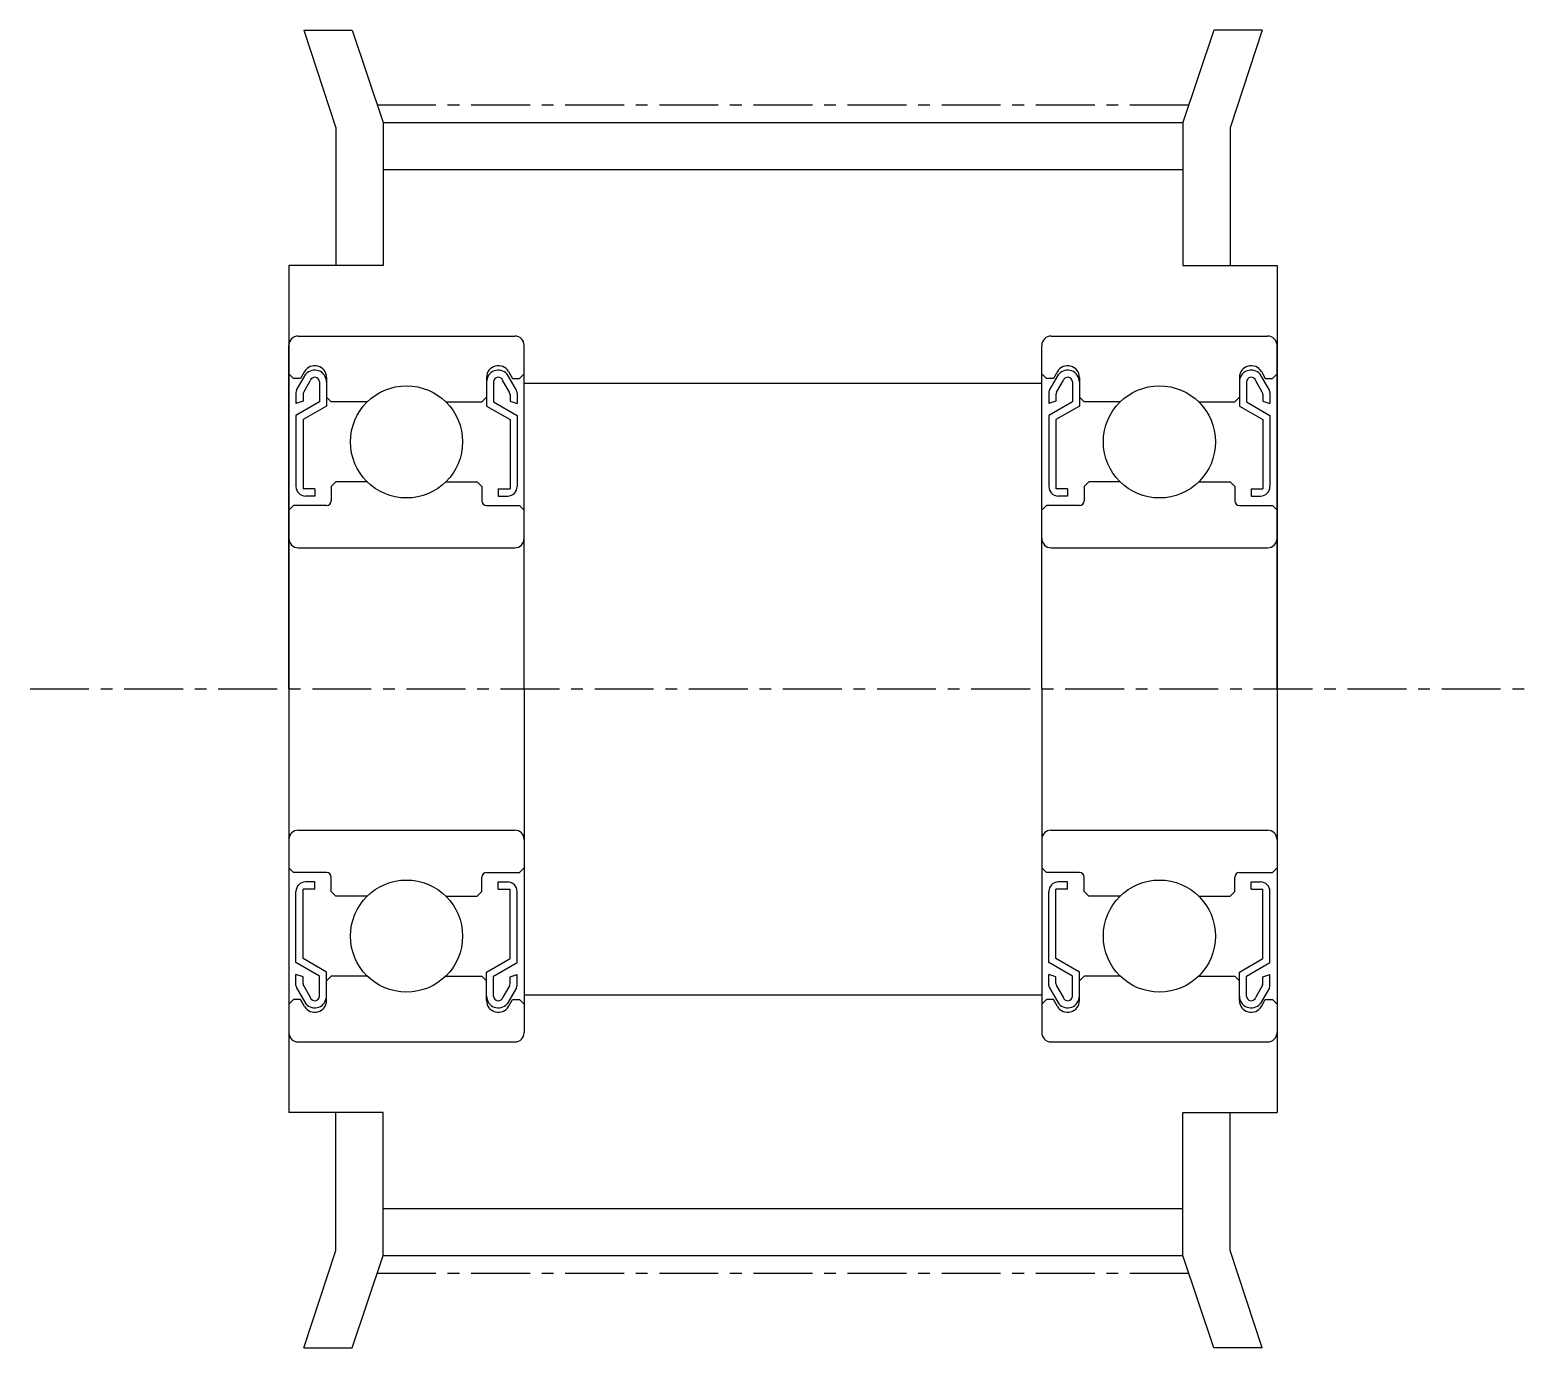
# Model space of a CAD drawing. Extents: x -286 to -126, y -61 to 66.
# Drawn here: x -157.55 to -125.55, y 37.91 to 65.91 of the extents above; entities outside this region: 2.
import ezdxf

# ---------------------------------------------------------------- set-up
doc = ezdxf.new("R2010")
doc.units = 0
doc.linetypes.add('CENTER', pattern=[2, 1.25, -0.25, 0.25, -0.25])
doc.layers.get('0').update_dxf_attribs({"linetype": 'CONTINUOUS'})
doc.layers.add('CENTER', color=1, linetype='CENTER')

msp = doc.modelspace()

# ---------------------------------------------------------------- linework, layer by layer
for p, q in [((-151.735, 65.914), (-151.051, 63.841)), ((-151.735, 65.914), (-150.712, 65.914)), ((-150.707, 65.914), (-150.051, 63.949)), ((-132.394, 65.914), (-133.051, 63.949)), ((-131.366, 65.914), (-132.389, 65.914)), ((-131.366, 65.914), (-132.051, 63.841)), ((-151.051, 63.841), (-151.051, 60.914)), ((-150.051, 63.949), (-150.051, 60.914)), ((-150.051, 63.949), (-133.051, 63.949)), ((-133.051, 63.949), (-133.051, 60.914)), ((-132.051, 63.841), (-132.051, 60.914)), ((-150.051, 62.954), (-133.051, 62.954)), ((-150.051, 60.914), (-152.051, 60.914)), ((-152.051, 60.914), (-152.051, 42.914)), ((-133.051, 60.914), (-131.051, 60.914)), ((-131.051, 60.914), (-131.051, 42.914)), ((-152.051, 51.914), (-152.051, 59.214)), ((-151.851, 59.414), (-147.251, 59.414)), ((-147.051, 51.914), (-147.051, 59.214)), ((-136.051, 51.914), (-136.051, 59.214)), ((-135.851, 59.414), (-131.251, 59.414)), ((-131.051, 51.914), (-131.051, 59.214)), ((-151.951, 58.514), (-152.051, 58.614)), ((-151.887, 58.26), (-151.69, 58.602)), ((-151.717, 58.658), (-151.801, 58.514)), ((-147.214, 58.26), (-147.411, 58.602)), ((-147.384, 58.658), (-147.301, 58.514)), ((-147.15, 58.514), (-147.051, 58.614)), ((-135.951, 58.514), (-136.051, 58.614)), ((-135.887, 58.26), (-135.69, 58.602)), ((-135.717, 58.658), (-135.801, 58.514)), ((-131.214, 58.26), (-131.411, 58.602)), ((-131.384, 58.658), (-131.301, 58.514)), ((-131.15, 58.514), (-131.051, 58.614)), ((-151.801, 58.514), (-151.951, 58.514)), ((-151.737, 58.22), (-151.598, 58.461)), ((-151.401, 58.439), (-151.401, 58.014)), ((-151.251, 58.533), (-151.251, 58.114)), ((-151.251, 58.439), (-151.251, 57.927)), ((-147.851, 58.533), (-147.851, 58.114)), ((-147.851, 58.439), (-147.851, 57.927)), ((-147.701, 58.439), (-147.701, 58.014)), ((-147.364, 58.22), (-147.503, 58.461)), ((-147.301, 58.514), (-147.15, 58.514)), ((-135.801, 58.514), (-135.951, 58.514)), ((-135.737, 58.22), (-135.598, 58.461)), ((-135.401, 58.439), (-135.401, 58.014)), ((-135.251, 58.533), (-135.251, 58.114)), ((-135.251, 58.439), (-135.251, 57.927)), ((-131.851, 58.533), (-131.851, 58.114)), ((-131.851, 58.439), (-131.851, 57.927)), ((-131.701, 58.439), (-131.701, 58.014)), ((-131.364, 58.22), (-131.503, 58.461)), ((-131.301, 58.514), (-131.15, 58.514)), ((-151.901, 58.21), (-151.901, 57.977)), ((-151.751, 58.032), (-151.901, 57.977)), ((-151.401, 58.014), (-151.901, 57.725)), ((-151.751, 58.17), (-151.751, 58.032)), ((-151.251, 57.927), (-151.751, 57.638)), ((-151.151, 58.014), (-151.251, 58.114)), ((-150.384, 58.014), (-151.151, 58.014)), ((-148.717, 58.014), (-147.95, 58.014)), ((-147.95, 58.014), (-147.851, 58.114)), ((-147.851, 57.927), (-147.351, 57.638)), ((-147.701, 58.014), (-147.201, 57.725)), ((-147.351, 58.17), (-147.351, 58.032)), ((-147.351, 58.032), (-147.201, 57.977)), ((-147.201, 58.21), (-147.201, 57.977)), ((-135.901, 58.21), (-135.901, 57.977)), ((-135.751, 58.032), (-135.901, 57.977)), ((-135.401, 58.014), (-135.901, 57.725)), ((-135.751, 58.17), (-135.751, 58.032)), ((-135.251, 57.927), (-135.751, 57.638)), ((-135.151, 58.014), (-135.251, 58.114)), ((-134.384, 58.014), (-135.151, 58.014)), ((-132.717, 58.014), (-131.951, 58.014)), ((-131.951, 58.014), (-131.851, 58.114)), ((-131.851, 57.927), (-131.351, 57.638)), ((-131.701, 58.014), (-131.201, 57.725)), ((-131.351, 58.17), (-131.351, 58.032)), ((-131.351, 58.032), (-131.201, 57.977)), ((-131.201, 58.21), (-131.201, 57.977)), ((-151.901, 57.725), (-151.901, 56.214)), ((-151.751, 57.638), (-151.751, 56.164)), ((-147.351, 57.638), (-147.351, 56.164)), ((-147.201, 57.725), (-147.201, 56.214)), ((-135.901, 57.725), (-135.901, 56.214)), ((-135.751, 57.638), (-135.751, 56.164)), ((-131.351, 57.638), (-131.351, 56.164)), ((-131.201, 57.725), (-131.201, 56.214)), ((-151.501, 56.164), (-151.751, 56.164)), ((-151.501, 56.014), (-151.701, 56.014)), ((-151.501, 56.164), (-151.501, 56.014)), ((-151.051, 56.314), (-151.151, 56.214)), ((-151.151, 56.214), (-151.151, 55.914)), ((-150.384, 56.314), (-151.051, 56.314)), ((-148.717, 56.314), (-148.051, 56.314)), ((-148.051, 56.314), (-147.951, 56.214)), ((-147.951, 56.214), (-147.951, 55.914)), ((-147.601, 56.164), (-147.351, 56.164)), ((-147.601, 56.164), (-147.601, 56.014)), ((-147.601, 56.014), (-147.401, 56.014)), ((-135.501, 56.164), (-135.751, 56.164)), ((-135.501, 56.014), (-135.701, 56.014)), ((-135.501, 56.164), (-135.501, 56.014)), ((-135.051, 56.314), (-135.151, 56.214)), ((-135.151, 56.214), (-135.151, 55.914)), ((-134.384, 56.314), (-135.051, 56.314)), ((-132.717, 56.314), (-132.051, 56.314)), ((-132.051, 56.314), (-131.951, 56.214)), ((-131.951, 56.214), (-131.951, 55.914)), ((-131.601, 56.164), (-131.351, 56.164)), ((-131.601, 56.164), (-131.601, 56.014)), ((-131.601, 56.014), (-131.401, 56.014)), ((-151.951, 55.814), (-152.051, 55.714)), ((-151.251, 55.814), (-151.951, 55.814)), ((-147.851, 55.814), (-147.151, 55.814)), ((-147.151, 55.814), (-147.051, 55.714)), ((-135.951, 55.814), (-136.051, 55.714)), ((-135.251, 55.814), (-135.951, 55.814)), ((-131.851, 55.814), (-131.151, 55.814)), ((-131.151, 55.814), (-131.051, 55.714)), ((-152.051, 55.564), (-152.05, 55.564)), ((-136.051, 55.564), (-136.05, 55.564)), ((-151.851, 54.914), (-147.251, 54.914)), ((-135.851, 54.914), (-131.251, 54.914)), ((-152.051, 53.739), (-152.051, 53.739)), ((-136.051, 53.739), (-136.051, 53.739)), ((-152.051, 51.914), (-152.051, 44.614)), ((-147.051, 51.914), (-147.051, 44.614)), ((-136.051, 51.914), (-136.051, 44.614)), ((-131.051, 51.914), (-131.051, 44.614)), ((-151.851, 48.914), (-147.251, 48.914)), ((-135.851, 48.914), (-131.251, 48.914)), ((-151.951, 48.014), (-152.051, 48.114)), ((-151.251, 48.014), (-151.951, 48.014)), ((-147.851, 48.014), (-147.151, 48.014)), ((-147.151, 48.014), (-147.051, 48.114)), ((-135.951, 48.014), (-136.051, 48.114)), ((-135.251, 48.014), (-135.951, 48.014)), ((-131.851, 48.014), (-131.151, 48.014)), ((-131.151, 48.014), (-131.051, 48.114)), ((-151.501, 47.814), (-151.701, 47.814)), ((-151.501, 47.664), (-151.501, 47.814)), ((-151.151, 47.614), (-151.151, 47.914)), ((-147.951, 47.614), (-147.951, 47.914)), ((-147.601, 47.814), (-147.401, 47.814)), ((-147.601, 47.664), (-147.601, 47.814)), ((-135.501, 47.814), (-135.701, 47.814)), ((-135.501, 47.664), (-135.501, 47.814)), ((-135.151, 47.614), (-135.151, 47.914)), ((-131.951, 47.614), (-131.951, 47.914)), ((-131.601, 47.814), (-131.401, 47.814)), ((-131.601, 47.664), (-131.601, 47.814)), ((-151.901, 46.102), (-151.901, 47.614)), ((-151.751, 46.189), (-151.751, 47.664)), ((-151.501, 47.664), (-151.751, 47.664)), ((-151.051, 47.514), (-151.151, 47.614)), ((-150.384, 47.514), (-151.051, 47.514)), ((-148.717, 47.514), (-148.051, 47.514)), ((-148.051, 47.514), (-147.951, 47.614)), ((-147.601, 47.664), (-147.351, 47.664)), ((-147.351, 46.189), (-147.351, 47.664)), ((-147.201, 46.102), (-147.201, 47.614)), ((-135.901, 46.102), (-135.901, 47.614)), ((-135.751, 46.189), (-135.751, 47.664)), ((-135.501, 47.664), (-135.751, 47.664)), ((-135.051, 47.514), (-135.151, 47.614)), ((-134.384, 47.514), (-135.051, 47.514)), ((-132.717, 47.514), (-132.051, 47.514)), ((-132.051, 47.514), (-131.951, 47.614)), ((-131.601, 47.664), (-131.351, 47.664)), ((-131.351, 46.189), (-131.351, 47.664)), ((-131.201, 46.102), (-131.201, 47.614)), ((-151.401, 45.814), (-151.901, 46.102)), ((-151.251, 45.9), (-151.751, 46.189)), ((-147.851, 45.9), (-147.351, 46.189)), ((-147.701, 45.814), (-147.201, 46.102)), ((-135.401, 45.814), (-135.901, 46.102)), ((-135.251, 45.9), (-135.751, 46.189)), ((-131.851, 45.9), (-131.351, 46.189)), ((-131.701, 45.814), (-131.201, 46.102)), ((-151.901, 45.617), (-151.901, 45.85)), ((-151.751, 45.796), (-151.901, 45.85)), ((-151.751, 45.657), (-151.751, 45.796)), ((-151.401, 45.389), (-151.401, 45.814)), ((-151.251, 45.389), (-151.251, 45.9)), ((-151.151, 45.814), (-151.251, 45.714)), ((-150.384, 45.814), (-151.151, 45.814)), ((-148.717, 45.814), (-147.95, 45.814)), ((-147.95, 45.814), (-147.851, 45.714)), ((-147.851, 45.389), (-147.851, 45.9)), ((-147.701, 45.389), (-147.701, 45.814)), ((-147.351, 45.796), (-147.201, 45.85)), ((-147.351, 45.657), (-147.351, 45.796)), ((-147.201, 45.617), (-147.201, 45.85)), ((-135.901, 45.617), (-135.901, 45.85)), ((-135.751, 45.796), (-135.901, 45.85)), ((-135.751, 45.657), (-135.751, 45.796)), ((-135.401, 45.389), (-135.401, 45.814)), ((-135.251, 45.389), (-135.251, 45.9)), ((-135.151, 45.814), (-135.251, 45.714)), ((-134.384, 45.814), (-135.151, 45.814)), ((-132.717, 45.814), (-131.951, 45.814)), ((-131.951, 45.814), (-131.851, 45.714)), ((-131.851, 45.389), (-131.851, 45.9)), ((-131.701, 45.389), (-131.701, 45.814)), ((-131.351, 45.796), (-131.201, 45.85)), ((-131.351, 45.657), (-131.351, 45.796)), ((-131.201, 45.617), (-131.201, 45.85)), ((-151.887, 45.567), (-151.69, 45.225)), ((-151.737, 45.607), (-151.598, 45.366)), ((-151.251, 45.294), (-151.251, 45.714)), ((-147.851, 45.294), (-147.851, 45.714)), ((-147.364, 45.607), (-147.503, 45.366)), ((-147.214, 45.567), (-147.411, 45.225)), ((-135.887, 45.567), (-135.69, 45.225)), ((-135.737, 45.607), (-135.598, 45.366)), ((-135.251, 45.294), (-135.251, 45.714)), ((-131.851, 45.294), (-131.851, 45.714)), ((-131.364, 45.607), (-131.503, 45.366)), ((-131.214, 45.567), (-131.411, 45.225)), ((-151.951, 45.314), (-152.051, 45.214)), ((-151.801, 45.314), (-151.951, 45.314)), ((-151.717, 45.169), (-151.801, 45.314)), ((-147.384, 45.169), (-147.301, 45.314)), ((-147.301, 45.314), (-147.15, 45.314)), ((-147.15, 45.314), (-147.051, 45.214)), ((-135.951, 45.314), (-136.051, 45.214)), ((-135.801, 45.314), (-135.951, 45.314)), ((-135.717, 45.169), (-135.801, 45.314)), ((-131.384, 45.169), (-131.301, 45.314)), ((-131.301, 45.314), (-131.15, 45.314)), ((-131.15, 45.314), (-131.051, 45.214)), ((-151.851, 44.414), (-147.251, 44.414)), ((-135.851, 44.414), (-131.251, 44.414)), ((-150.051, 42.914), (-152.051, 42.914)), ((-151.051, 39.986), (-151.051, 42.914)), ((-150.051, 39.879), (-150.051, 42.914)), ((-133.051, 42.914), (-131.051, 42.914)), ((-133.051, 39.879), (-133.051, 42.914)), ((-132.051, 39.986), (-132.051, 42.914)), ((-150.051, 40.874), (-133.051, 40.874)), ((-151.735, 37.914), (-151.051, 39.986)), ((-150.707, 37.914), (-150.051, 39.879)), ((-150.051, 39.879), (-133.051, 39.879)), ((-132.394, 37.914), (-133.051, 39.879)), ((-131.366, 37.914), (-132.051, 39.986)), ((-151.735, 37.914), (-150.707, 37.914)), ((-131.366, 37.914), (-132.394, 37.914))]:
    msp.add_line(p, q)
at = {"color": 7, "linetype": 'CONTINUOUS'}
for p, q in [((-147.051, 58.414), (-136.051, 58.414)), ((-147.051, 45.414), (-136.051, 45.414))]:
    msp.add_line(p, q, dxfattribs=at)
for centre in [(-149.551, 57.164), (-133.551, 57.164), (-149.551, 46.664), (-133.551, 46.664)]:
    msp.add_circle(centre, 1.191)
for centre, radius, start, end in [((-151.851, 59.214), 0.2, 90, 180), ((-147.251, 59.214), 0.2, 0, 90), ((-135.851, 59.214), 0.2, 90, 180), ((-131.251, 59.214), 0.2, 0, 90), ((-151.501, 58.533), 0.25, 359.9996, 150.0002), ((-151.501, 58.439), 0.25, 0, 139.1944), ((-147.601, 58.533), 0.25, 29.9998, 180.0004), ((-147.601, 58.439), 0.25, 40.8056, 180), ((-135.501, 58.533), 0.25, 359.9996, 150.0002), ((-135.501, 58.439), 0.25, 0, 139.1944), ((-131.601, 58.533), 0.25, 29.9998, 180.0004), ((-131.601, 58.439), 0.25, 40.8056, 180), ((-151.801, 58.21), 0.1, 150.0003, 180.0006), ((-151.501, 58.439), 0.1, 0, 167.1249), ((-147.601, 58.439), 0.1, 12.8751, 180), ((-147.301, 58.21), 0.1, 359.9994, 29.9997), ((-135.801, 58.21), 0.1, 150.0003, 180.0006), ((-135.501, 58.439), 0.1, 0, 167.1249), ((-131.601, 58.439), 0.1, 12.8751, 180), ((-131.301, 58.21), 0.1, 359.9994, 29.9997), ((-151.651, 58.17), 0.1, 150.0003, 180.0006), ((-147.451, 58.17), 0.1, 359.9994, 29.9997), ((-135.651, 58.17), 0.1, 150.0003, 180.0006), ((-131.451, 58.17), 0.1, 359.9994, 29.9997), ((-151.701, 56.214), 0.2, 180.0003, 270.0003), ((-147.401, 56.214), 0.2, 269.9997, 359.9997), ((-135.701, 56.214), 0.2, 180.0003, 270.0003), ((-131.401, 56.214), 0.2, 269.9997, 359.9997), ((-151.251, 55.914), 0.1, 270.0006, 0), ((-147.851, 55.914), 0.1, 180, 269.9994), ((-135.251, 55.914), 0.1, 270.0006, 0), ((-131.851, 55.914), 0.1, 180, 269.9994), ((-151.851, 55.114), 0.2, 180, 270), ((-147.251, 55.114), 0.2, 270, 0), ((-135.851, 55.114), 0.2, 180, 270), ((-131.251, 55.114), 0.2, 270, 0), ((-151.851, 48.714), 0.2, 90, 180), ((-147.251, 48.714), 0.2, 0, 90), ((-135.851, 48.714), 0.2, 90, 180), ((-131.251, 48.714), 0.2, 0, 90), ((-151.251, 47.914), 0.1, 0, 89.9994), ((-147.851, 47.914), 0.1, 90.0006, 180), ((-135.251, 47.914), 0.1, 0, 89.9994), ((-131.851, 47.914), 0.1, 90.0006, 180), ((-151.701, 47.614), 0.2, 89.9997, 179.9997), ((-147.401, 47.614), 0.2, 0.0003, 90.0003), ((-135.701, 47.614), 0.2, 89.9997, 179.9997), ((-131.401, 47.614), 0.2, 0.0003, 90.0003), ((-151.801, 45.617), 0.1, 179.9994, 209.9997), ((-151.651, 45.657), 0.1, 179.9994, 209.9997), ((-147.451, 45.657), 0.1, 330.0003, 0.0006), ((-147.301, 45.617), 0.1, 330.0003, 0.0006), ((-135.801, 45.617), 0.1, 179.9994, 209.9997), ((-135.651, 45.657), 0.1, 179.9994, 209.9997), ((-131.451, 45.657), 0.1, 330.0003, 0.0006), ((-131.301, 45.617), 0.1, 330.0003, 0.0006), ((-151.501, 45.294), 0.25, 209.9998, 0.0004), ((-151.501, 45.389), 0.25, 220.8056, 0), ((-151.501, 45.389), 0.1, 192.8751, 0), ((-147.601, 45.389), 0.25, 180, 319.1944), ((-147.601, 45.294), 0.25, 179.9996, 330.0002), ((-147.601, 45.389), 0.1, 180, 347.1249), ((-135.501, 45.294), 0.25, 209.9998, 0.0004), ((-135.501, 45.389), 0.25, 220.8056, 0), ((-135.501, 45.389), 0.1, 192.8751, 0), ((-131.601, 45.389), 0.25, 180, 319.1944), ((-131.601, 45.294), 0.25, 179.9996, 330.0002), ((-131.601, 45.389), 0.1, 180, 347.1249), ((-151.851, 44.614), 0.2, 180, 270), ((-147.251, 44.614), 0.2, 270, 0), ((-135.851, 44.614), 0.2, 180, 270), ((-131.251, 44.614), 0.2, 270, 0)]:
    msp.add_arc(centre, radius, start, end)
at = {"layer": 'CENTER', "color": 1, "linetype": 'CENTER'}
for p, q in [((-150.177, 64.329), (-132.924, 64.329)), ((-157.551, 51.914), (-125.551, 51.914)), ((-150.177, 39.499), (-132.924, 39.499))]:
    msp.add_line(p, q, dxfattribs=at)

# ---------------------------------------------------------------- texts
at = {"color": 7, "linetype": 'CONTINUOUS'}
for s, p in [('AHTFW26-S3M150-6', (-285.987, -49.998)), ('AW26S315', (-285.987, -60.81))]:
    msp.add_text(s, height=6, dxfattribs=at).set_placement(p)

doc.saveas('drawing.dxf')
